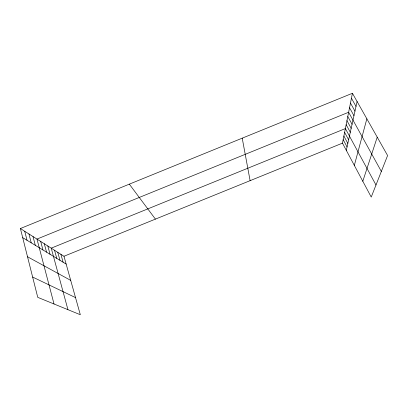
<?xml version="1.0" encoding="UTF-8"?>
<svg xmlns="http://www.w3.org/2000/svg" width="408" height="408" viewBox="0 0 408 408"><rect width="100%" height="100%" fill="white"/><g stroke="black" fill="none" stroke-linecap="round" stroke-linejoin="round"><path stroke-width="0.61" d="M352.43 93.269L387.6 155.53L371.239 197.064L342.465 143.147L352.43 93.269L20.4 228.526L37.75 297.345L80.315 314.731L63.969 256.265L20.4 228.526M346.305 150.343L357.092 101.521M354.333 165.378L366.858 118.81M362.804 181.259L377.227 137.165M63.969 256.265L342.465 143.147M32.635 277.058L75.521 297.595M27.52 256.77L70.712 280.378M22.7 237.65L66.152 264.073M129.331 184.151L155.423 219.116M351.436 98.246L356.016 106.396M350.472 103.066L354.97 111.119M349.539 107.737L353.96 115.694M381.337 171.426L348.636 112.261L36.975 239.078L54.029 303.996M347.784 116.52L352.063 124.292M346.958 120.656L351.166 128.341M346.157 124.675L350.299 132.274M375.987 185.002L345.377 128.576L51.23 248.151L67.942 309.677M344.617 132.371L348.636 139.806M343.883 136.063L347.835 143.417M343.164 139.653L347.06 146.926M60.909 254.317L63.107 262.222M57.773 252.317L59.976 260.319M54.544 250.267L56.763 258.361M47.818 245.983L50.057 254.286M44.309 243.744L46.553 252.154M40.693 241.449L42.952 249.966M33.023 236.564L35.302 245.31M28.948 233.968L31.232 242.842M24.745 231.29L27.035 240.286M242.219 138.164L250.109 180.657"/></g></svg>
